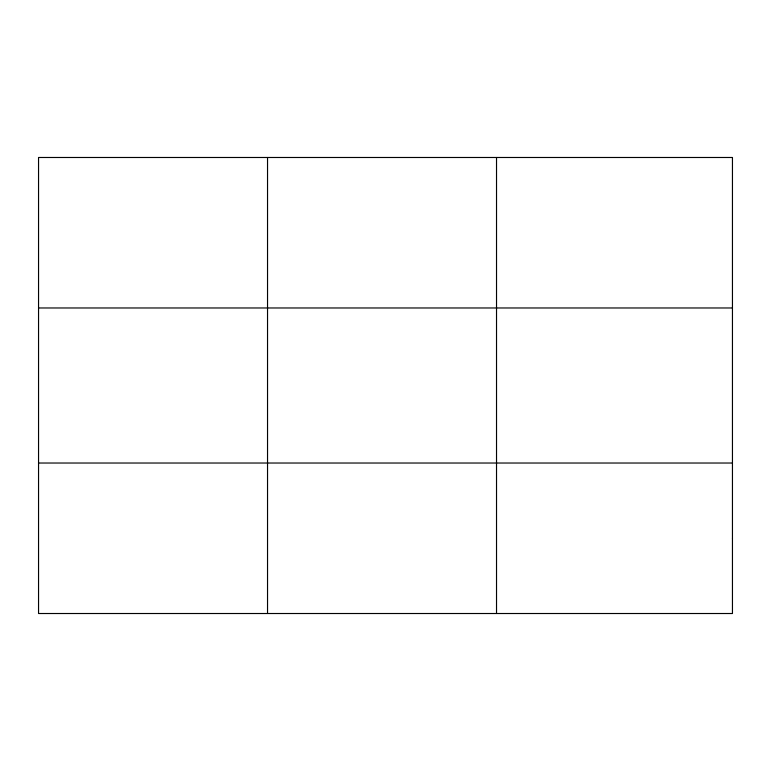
<?xml version="1.0" encoding="UTF-8"?>
<svg xmlns="http://www.w3.org/2000/svg" width="771" height="771" viewBox="0 0 771 771"><rect width="100%" height="100%" fill="white"/><g stroke="black" fill="none" stroke-linecap="round" stroke-linejoin="round"><path stroke-width="1.16" d="M267.537 613.514L267.537 157.486M496.524 613.514L496.524 157.486M38.55 307.976L732.45 307.976M38.55 463.024L732.45 463.024M732.45 538.274L732.45 613.514L38.55 613.514L38.55 157.486L732.45 157.486L732.45 538.274"/></g></svg>
